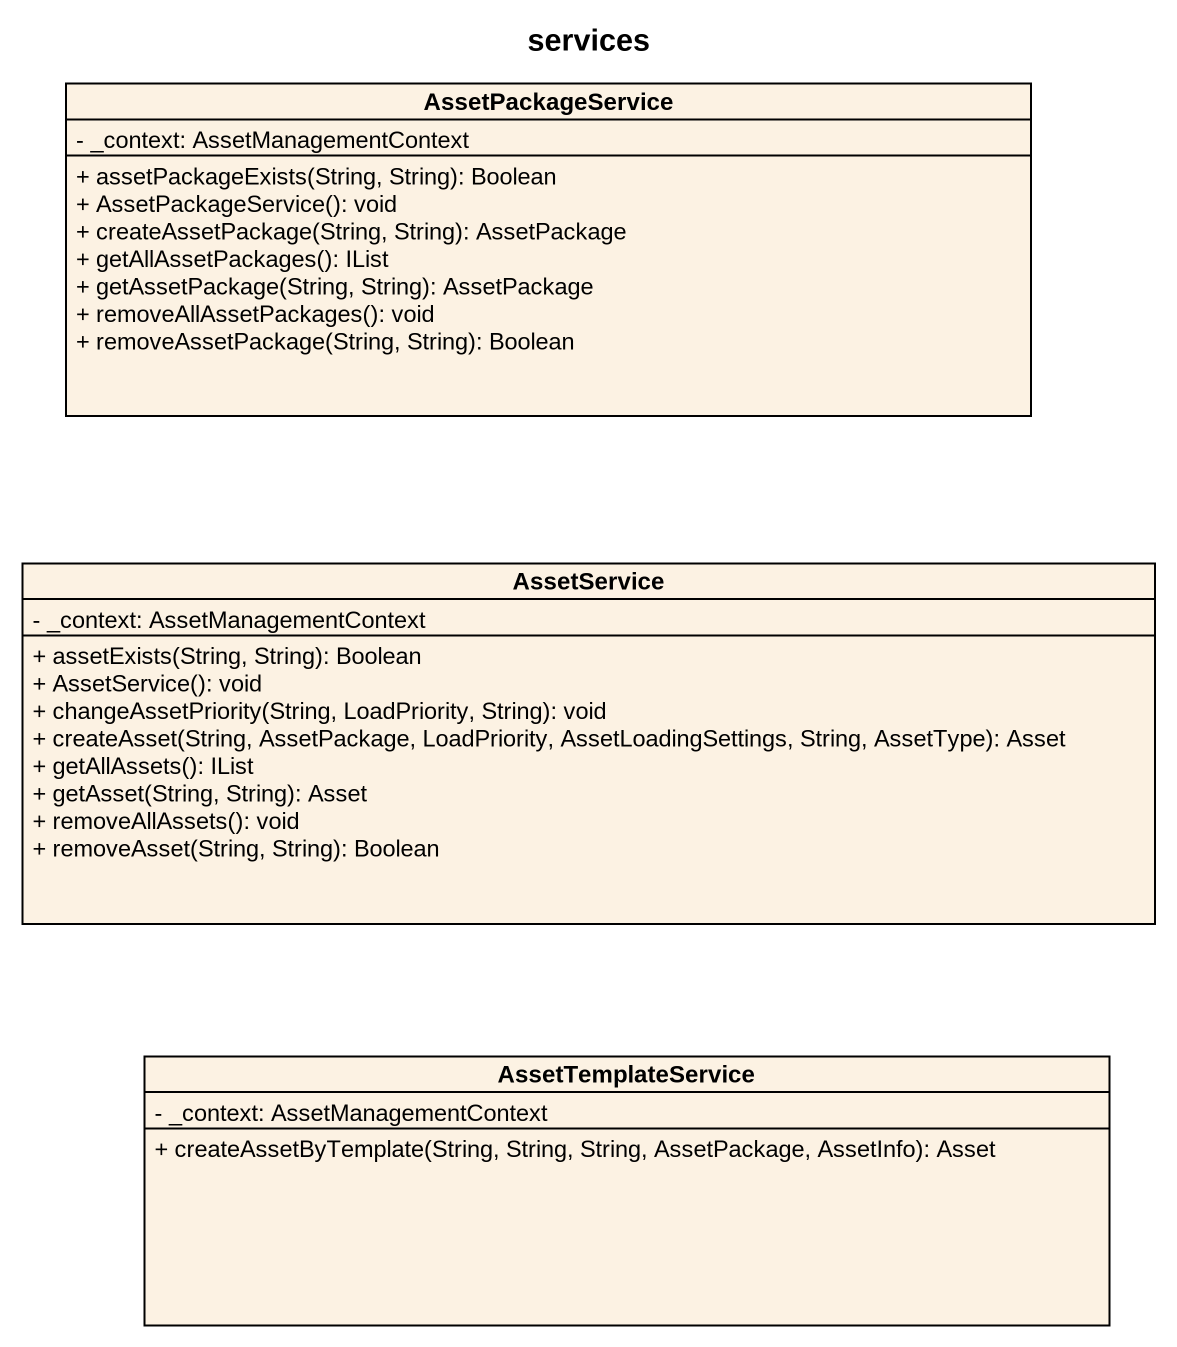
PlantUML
@startuml
title services
hide circle
hide empty members
skinparam classAttributeIconSize 0
class AssetPackageService {
  - _context: AssetManagementContext
  + assetPackageExists(String, String): Boolean
  + AssetPackageService(): void
  + createAssetPackage(String, String): AssetPackage
  + getAllAssetPackages(): IList
  + getAssetPackage(String, String): AssetPackage
  + removeAllAssetPackages(): void
  + removeAssetPackage(String, String): Boolean
}
class AssetService {
  - _context: AssetManagementContext
  + assetExists(String, String): Boolean
  + AssetService(): void
  + changeAssetPriority(String, LoadPriority, String): void
  + createAsset(String, AssetPackage, LoadPriority, AssetLoadingSettings, String, AssetType): Asset
  + getAllAssets(): IList
  + getAsset(String, String): Asset
  + removeAllAssets(): void
  + removeAsset(String, String): Boolean
}
class AssetTemplateService {
  - _context: AssetManagementContext
  + createAssetByTemplate(String, String, String, AssetPackage, AssetInfo): Asset
}
@enduml
